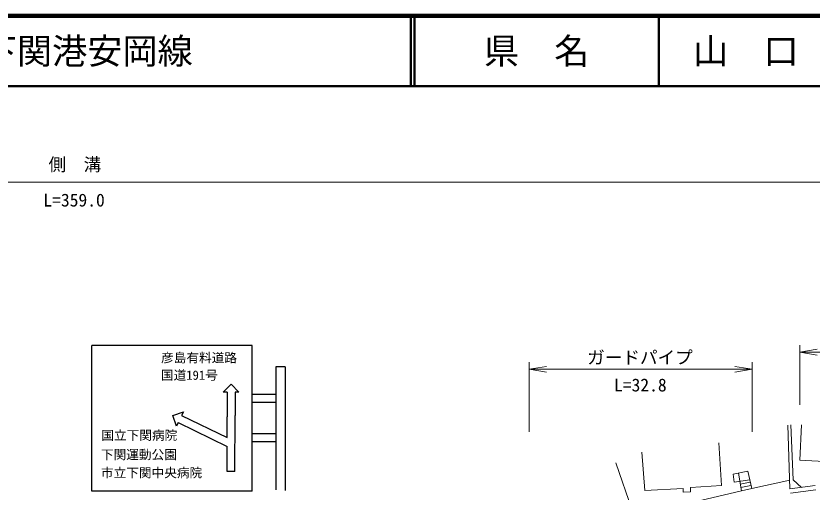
# Model space of a CAD drawing. Units: millimetres, scale not verified. Extents: x 40000 to 680000, y 20000 to 380000.
# Drawn here: x 241597 to 354786, y 312271 to 380000 of the extents above; entities that cross this region are included whole.
import ezdxf
from ezdxf.enums import TextEntityAlignment as Align

# ---------------------------------------------------------------- set-up
doc = ezdxf.new("R2010")
doc.units = ezdxf.units.MM
doc.header["$LTSCALE"] = 1000
for name, color, linetype, lineweight in [('M-STR-HTXT', 7, 'Continuous', 13), ('M-STR-STRC', 7, 'Continuous', 25), ('M-TTL', 2, 'Continuous', 140), ('M-TTL-LINE', 7, 'Continuous', 50), ('M-WORK', 1, 'Continuous', 13)]:
    doc.layers.add(name, color=color, linetype=linetype, lineweight=lineweight)
doc.layers.add('M-TTL-TXT', color=7, linetype='Continuous')
doc.styles.add('ＭＳ ゴシック', font='')
doc.styles.get('ＭＳ ゴシック').set_extended_font_data('MS Gothic')

# ---------------------------------------------------------------- blocks, each defined once
blk = doc.blocks.new('open_arrow')
at = {"color": 0, "linetype": 'Continuous', "lineweight": -2}
blk.add_lwpolyline([(7.5, 1.25), (0, 0), (7.5, -1.25)], dxfattribs=at)

msp = doc.modelspace()

# ---------------------------------------------------------------- linework, layer by layer
at = {"layer": 'M-STR-HTXT'}
for p, q in [((76977, 356346), (422852, 356346)), ((353034, 324665), (353034, 333185)), ((353034, 332185), (389705, 332185)), ((314549, 320826), (314549, 330731)), ((346284, 320826), (346284, 330731)), ((314549, 329731), (346284, 329731))]:
    msp.add_line(p, q, dxfattribs=at)
at = {"layer": 'M-STR-STRC'}
for p, q in [((275168, 333123), (252378, 333123)), ((252378, 312383), (252378, 333123)), ((275168, 312383), (275168, 333123)), ((279872, 330092), (278528, 330092)), ((278528, 330092), (278528, 312583)), ((279872, 330092), (279872, 312502)), ((271064, 326483), (272184, 327603)), ((272184, 327603), (273304, 326483)), ((271624, 326483), (271064, 326483)), ((271624, 326483), (271624, 322968)), ((273304, 326483), (272744, 326483)), ((272744, 326483), (272745, 323166)), ((278528, 326172), (275168, 326172)), ((275168, 325052), (278528, 325052)), ((263901, 323159), (265398, 323675)), ((264418, 321661), (263901, 323159)), ((265398, 323675), (265153, 323172)), ((265153, 323172), (271624, 320021)), ((271624, 320021), (271624, 322968)), ((272735, 315184), (272745, 323166)), ((264663, 322165), (264418, 321661)), ((264663, 322165), (271624, 318775)), ((278528, 320572), (275168, 320572)), ((275168, 319452), (278528, 319452)), ((271624, 315185), (271624, 318775)), ((272735, 315184), (271624, 315185)), ((275168, 312383), (252378, 312383))]:
    msp.add_line(p, q, dxfattribs=at)
at = {"layer": 'M-TTL'}
msp.add_line((680000, 380000), (40000, 380000), dxfattribs=at)
at = {"layer": 'M-TTL-LINE'}
for p, q in [((297750, 380000), (297750, 370000)), ((298250, 380000), (298250, 370000)), ((333000, 380000), (333000, 370000)), ((40000, 370000), (680000, 370000))]:
    msp.add_line(p, q, dxfattribs=at)
at = {"layer": 'M-WORK'}
for p, q in [((351644, 312726), (351358, 321780)), ((351778, 321829), (352085, 314016)), ((353291, 321829), (353042, 316812)), ((341908, 313202), (341544, 319273)), ((330571, 317932), (331011, 312474)), ((329409, 309153), (326872, 316411)), ((353042, 316812), (374874, 315529)), ((345650, 315237), (343569, 314841)), ((343569, 314841), (343722, 313667)), ((344310, 314982), (344731, 312428)), ((346199, 312773), (345650, 315237)), ((343722, 313667), (345920, 314024)), ((345994, 313693), (344574, 313381)), ((351604, 313985), (346199, 312773)), ((352085, 314016), (353272, 312944)), ((331011, 312474), (336450, 312800)), ((336450, 312800), (336469, 312283)), ((344731, 312428), (336504, 310494)), ((337484, 312915), (341908, 313202)), ((337503, 312302), (337484, 312915)), ((344650, 312921), (346102, 313207)), ((344731, 312428), (346199, 312773)), ((351644, 312726), (355240, 313207)), ((351724, 312131), (355314, 312612)), ((336469, 312283), (337503, 312302))]:
    msp.add_line(p, q, dxfattribs=at)

# ---------------------------------------------------------------- block references
at = {"layer": 'M-STR-HTXT', "xscale": 333, "yscale": 333}
for p in [(353034, 332185), (314549, 329731)]:
    msp.add_blockref('open_arrow', p, dxfattribs=at)
at = {"layer": 'M-STR-HTXT', "xscale": 333, "yscale": 333, "rotation": 180}
msp.add_blockref('open_arrow', (346284, 329731), dxfattribs=at)

# ---------------------------------------------------------------- texts
at = {"layer": 'M-STR-HTXT', "style": 'ＭＳ ゴシック'}
for s, p in [('側\u3000溝', (249982, 358869)), ('ガードパイプ', (330319, 331420))]:
    msp.add_text(s, height=1833, dxfattribs=at).set_placement(p, align=Align.MIDDLE_CENTER)
for s, p in [('L=359.0', (249863, 352339)), ('L=32.8', (330372, 326037))]:
    msp.add_text(s, height=1833, dxfattribs=at).set_placement(p, align=Align.BOTTOM_CENTER)
at = {"layer": 'M-STR-STRC', "style": 'ＭＳ ゴシック'}
for s, p in [('彦島有料道路', (267630, 330326)), ('国道191号', (266258, 327846)), ('国立下関病院', (259133, 319297)), ('下関運動公園', (259081, 316552)), ('市立下関中央病院', (260875, 313967))]:
    msp.add_text(s, height=1320, dxfattribs=at).set_placement(p, align=Align.BOTTOM_CENTER)
at = {"layer": 'M-TTL-TXT', "style": 'ＭＳ ゴシック'}
msp.add_text('一般県道下関港安岡線', height=3666, dxfattribs=at).set_placement((216734, 375000), align=Align.MIDDLE_LEFT)
for s, p in [('県\u3000名', (315625, 375000)), ('山\u3000口\u3000県', (350375, 375000))]:
    msp.add_text(s, height=3666, dxfattribs=at).set_placement(p, align=Align.MIDDLE_CENTER)

doc.saveas('drawing.dxf')
